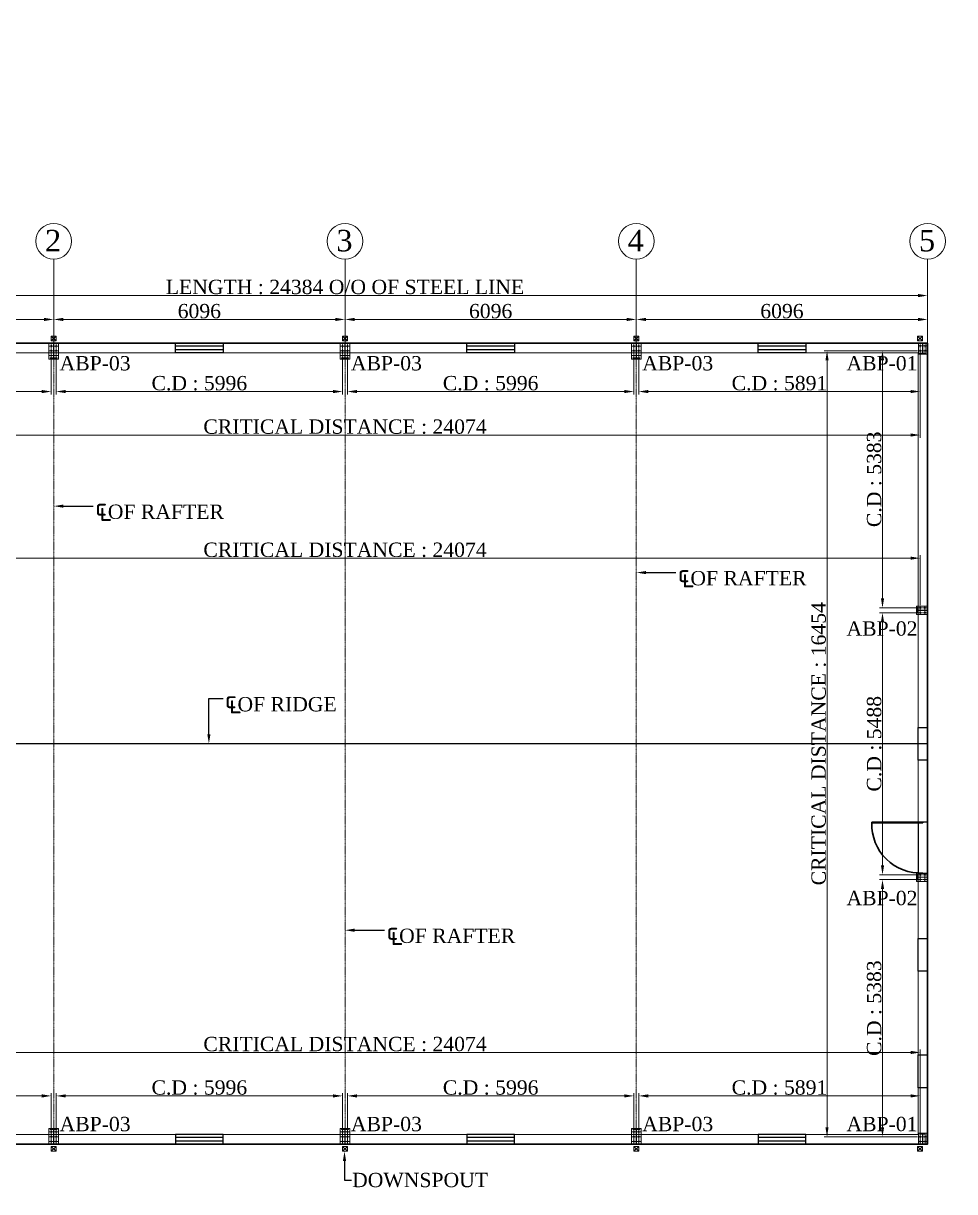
# Model space of a CAD drawing. Header units: millimetres. Extents: x 0 to 2669304, y -3314102 to 0.
# Drawn here: x 2256462 to 2275950, y -3121830 to -3097373 of the extents above; entities that cross this region are included whole.
import ezdxf
from ezdxf import colors
from ezdxf.entities.mleader import LeaderData, LeaderLine
from ezdxf.math import Vec2, Vec3

# ---------------------------------------------------------------- set-up
doc = ezdxf.new("R2010")
doc.units = ezdxf.units.MM
doc.header["$LTSCALE"] = 0.4
doc.header["$MEASUREMENT"] = 0
doc.header["$PDMODE"] = 34
doc.linetypes.add('CENTER', pattern=[2, 1.25, -0.25, 0.25, -0.25])
doc.linetypes.add('DASHED', pattern=[0.75, 0.5, -0.25])
for name, color, linetype, lineweight in [('COLUMN', 92, 'Continuous', 20), ('Dash', 30, 'DASHED', 20), ('Dim1', 147, 'Continuous', 20), ('EAVE GUTTER', 37, 'Continuous', 20), ('Grid', 202, 'CENTER', 18), ('Outer Line', 1, 'Continuous', 30), ('TEXT', 7, 'Continuous', 13), ('Text Small', 7, 'Continuous', 0)]:
    doc.layers.add(name, color=color, linetype=linetype, lineweight=lineweight)
doc.layers.add('RIDGE LINE', color=106, linetype='Continuous')
doc.layers.add('Thin', color=6, linetype='Continuous')
doc.styles.get("Standard").update_dxf_attribs({"font": 'ARIALN.TTF'})
doc.styles.add('style2', font='ARIALN.TTF')
doc.styles.add('TNROMAN', font='times.ttf')
doc.dimstyles.new('H.M.A', dxfattribs={"dimtxt": 37.0005, "dimasz": 20, "dimexe": 8, "dimexo": 10, "dimgap": 5, "dimtad": 3, "dimdec": 0, "dimrnd": 1, "dimzin": 0, "dimdsep": 46, "dimtxsty": 'style2', "dimcen": 0.09, "dimclrd": 152, "dimclre": 152, "dimclrt": 1, "dimadec": 0, "dimazin": 0, "dimtfac": 1, "dimtdec": 0, "dimtix": 1, "dimtmove": 1, "dimatfit": 3, "dimfxl": 0, "dimtolj": 1, "dimtzin": 0, "dimlwd": 5, "dimlwe": 5, "dimarcsym": 0})

# ---------------------------------------------------------------- blocks, each defined once
blk = doc.blocks.new('*D1102')
at = {"layer": 'Defpoints', "color": 0, "linetype": 'ByBlock'}
for p in [(2257097, -3103572), (2251001, -3104072), (2257097, -3104072)]:
    blk.add_point(p, dxfattribs=at)
at = {"layer": 'Dim1', "color": 152, "linetype": 'ByBlock', "lineweight": 5}
for p, q in [((2251001, -3104012), (2251001, -3103512)), ((2257097, -3104012), (2257097, -3103512))]:
    blk.add_line(p, q, dxfattribs=at)
at = {"layer": 'Dim1', "color": 152, "lineweight": 5}
blk.add_line((2251201, -3103572), (2256897, -3103572), dxfattribs=at)
at = {"layer": 'Dim1', "color": 152, "linetype": 'ByBlock'}
for points in [[(2251201, -3103538), (2251201, -3103605), (2251001, -3103572)], [(2256897, -3103538), (2256897, -3103605), (2257097, -3103572)]]:
    blk.add_solid(points, dxfattribs=at)
at = {"layer": 'Dim1', "color": 1, "linetype": 'ByBlock', "insert": (2254049, -3103399), "char_height": 300, "attachment_point": 5, "style": 'TNROMAN'}
blk.add_mtext('\\A1;6096', dxfattribs=at)
blk = doc.blocks.new('*D1103')
at = {"layer": 'Defpoints', "color": 0, "linetype": 'ByBlock'}
for p in [(2263193, -3103572), (2257097, -3104072), (2263193, -3104072)]:
    blk.add_point(p, dxfattribs=at)
at = {"layer": 'Dim1', "color": 152, "linetype": 'ByBlock', "lineweight": 5}
for p, q in [((2257097, -3104012), (2257097, -3103512)), ((2263193, -3104012), (2263193, -3103512))]:
    blk.add_line(p, q, dxfattribs=at)
at = {"layer": 'Dim1', "color": 152, "lineweight": 5}
blk.add_line((2257297, -3103572), (2262993, -3103572), dxfattribs=at)
at = {"layer": 'Dim1', "color": 152, "linetype": 'ByBlock'}
for points in [[(2257297, -3103538), (2257297, -3103605), (2257097, -3103572)], [(2262993, -3103538), (2262993, -3103605), (2263193, -3103572)]]:
    blk.add_solid(points, dxfattribs=at)
at = {"layer": 'Dim1', "color": 1, "linetype": 'ByBlock', "insert": (2260145, -3103399), "char_height": 300, "attachment_point": 5, "style": 'TNROMAN'}
blk.add_mtext('\\A1;6096', dxfattribs=at)
blk = doc.blocks.new('*D1104')
at = {"layer": 'Defpoints', "color": 0, "linetype": 'ByBlock'}
for p in [(2269289, -3103572), (2263193, -3104072), (2269289, -3104072)]:
    blk.add_point(p, dxfattribs=at)
at = {"layer": 'Dim1', "color": 152, "linetype": 'ByBlock', "lineweight": 5}
for p, q in [((2263193, -3104012), (2263193, -3103512)), ((2269289, -3104012), (2269289, -3103512))]:
    blk.add_line(p, q, dxfattribs=at)
at = {"layer": 'Dim1', "color": 152, "lineweight": 5}
blk.add_line((2263393, -3103572), (2269089, -3103572), dxfattribs=at)
at = {"layer": 'Dim1', "color": 152, "linetype": 'ByBlock'}
for points in [[(2263393, -3103538), (2263393, -3103605), (2263193, -3103572)], [(2269089, -3103538), (2269089, -3103605), (2269289, -3103572)]]:
    blk.add_solid(points, dxfattribs=at)
at = {"layer": 'Dim1', "color": 1, "linetype": 'ByBlock', "insert": (2266241, -3103399), "char_height": 300, "attachment_point": 5, "style": 'TNROMAN'}
blk.add_mtext('\\A1;6096', dxfattribs=at)
blk = doc.blocks.new('*D1105')
at = {"layer": 'Defpoints', "color": 0, "linetype": 'ByBlock'}
for p in [(2275385, -3103572), (2269289, -3104072), (2275385, -3104072)]:
    blk.add_point(p, dxfattribs=at)
at = {"layer": 'Dim1', "color": 152, "linetype": 'ByBlock', "lineweight": 5}
for p, q in [((2269289, -3104012), (2269289, -3103512)), ((2275385, -3104012), (2275385, -3103512))]:
    blk.add_line(p, q, dxfattribs=at)
at = {"layer": 'Dim1', "color": 152, "lineweight": 5}
blk.add_line((2269489, -3103572), (2275185, -3103572), dxfattribs=at)
at = {"layer": 'Dim1', "color": 152, "linetype": 'ByBlock'}
for points in [[(2269489, -3103538), (2269489, -3103605), (2269289, -3103572)], [(2275185, -3103538), (2275185, -3103605), (2275385, -3103572)]]:
    blk.add_solid(points, dxfattribs=at)
at = {"layer": 'Dim1', "color": 1, "linetype": 'ByBlock', "insert": (2272337, -3103399), "char_height": 300, "attachment_point": 5, "style": 'TNROMAN'}
blk.add_mtext('\\A1;6096', dxfattribs=at)
blk = doc.blocks.new('*D1084')
at = {"layer": 'Defpoints', "color": 0, "linetype": 'ByBlock'}
for p in [(2275385, -3103072), (2251001, -3103572), (2275385, -3103572)]:
    blk.add_point(p, dxfattribs=at)
at = {"layer": 'Dim1', "color": 152, "linetype": 'ByBlock', "lineweight": 5}
for p, q in [((2251001, -3103512), (2251001, -3103012)), ((2275385, -3103512), (2275385, -3103012))]:
    blk.add_line(p, q, dxfattribs=at)
at = {"layer": 'Dim1', "color": 152, "lineweight": 5}
blk.add_line((2251201, -3103072), (2275185, -3103072), dxfattribs=at)
at = {"layer": 'Dim1', "color": 152, "linetype": 'ByBlock'}
for points in [[(2251201, -3103038), (2251201, -3103105), (2251001, -3103072)], [(2275185, -3103038), (2275185, -3103105), (2275385, -3103072)]]:
    blk.add_solid(points, dxfattribs=at)
at = {"layer": 'Dim1', "color": 1, "linetype": 'ByBlock', "insert": (2263193, -3102894), "char_height": 300, "attachment_point": 5, "style": 'TNROMAN'}
blk.add_mtext('\\A1;LENGTH : 24384 O/O OF STEEL LINE', dxfattribs=at)
blk = doc.blocks.new('A$C2998320C')
at = {"layer": 'EAVE GUTTER', "linetype": 'ByBlock'}
for p, q in [((0, 0), (100, 100)), ((0, 100), (100, 0))]:
    blk.add_line(p, q, dxfattribs=at)
blk.add_lwpolyline([(0, 100), (100, 100), (100, 0), (0, 0)], close=True, dxfattribs=at)
blk = doc.blocks.new('A$C29DF0965')
at = {"layer": 'TEXT'}
h = blk.add_hatch(color=256, dxfattribs=at)
h.dxf.hatch_style = 1
h.paths.add_polyline_path([(5, 16, 1), (27, 16, 1)])
h.paths.add_polyline_path([(23, 16, -1), (9, 16, -1)], flags=16)
for p, q in [((32, 16), (0, 16)), ((16, 0), (16, 32))]:
    blk.add_line(p, q, dxfattribs=at)
for radius in [11, 6.95]:
    blk.add_circle((16, 16), radius, dxfattribs=at)
blk = doc.blocks.new('A$C18D4185A')
at = {"layer": 'COLUMN'}
blk.add_lwpolyline([(205, 89), (205, 150), (210, 150), (210, 25), (205, 25), (205, 85), (5, 85), (5, 25), (0, 25), (0, 150), (5, 150), (5, 89), (205, 89)], dxfattribs=at)
at = {"layer": 'Grid'}
for p, q in [((0, 137), (230, 137)), ((0, 37), (230, 37)), ((55, 175), (55, 0)), ((155, 175), (155, 0))]:
    blk.add_line(p, q, dxfattribs=at)
at = {"layer": 'Text Small'}
blk.add_lwpolyline([(0, 175), (230, 175), (230, 0), (0, 0)], close=True, dxfattribs=at)
at = {"layer": 'Outer Line'}
blk.add_blockref('A$C29DF0965', (39, 122), dxfattribs=at)
at = {"layer": 'Outer Line', "xscale": -1, "rotation": 180}
blk.add_blockref('A$C29DF0965', (39, 53), dxfattribs=at)
at = {"layer": 'Outer Line', "xscale": -1}
blk.add_blockref('A$C29DF0965', (171, 122), dxfattribs=at)
at = {"layer": 'Outer Line', "rotation": 180}
blk.add_blockref('A$C29DF0965', (171, 53), dxfattribs=at)
blk = doc.blocks.new('A$C6E450B4F')
at = {"layer": 'COLUMN'}
blk.add_lwpolyline([(205, 89), (205, 150), (210, 150), (210, 25), (205, 25), (205, 85), (5, 85), (5, 25), (0, 25), (0, 150), (5, 150), (5, 89), (205, 89)], dxfattribs=at)
at = {"layer": 'Grid'}
for p, q in [((0, 137), (230, 137)), ((0, 37), (230, 37)), ((55, 175), (55, 0)), ((155, 175), (155, 0))]:
    blk.add_line(p, q, dxfattribs=at)
at = {"layer": 'Text Small'}
blk.add_lwpolyline([(0, 175), (230, 175), (230, 0), (0, 0)], close=True, dxfattribs=at)
at = {"layer": 'Outer Line'}
blk.add_blockref('A$C29DF0965', (39, 122), dxfattribs=at)
at = {"layer": 'Outer Line', "xscale": -1, "rotation": 180}
blk.add_blockref('A$C29DF0965', (39, 53), dxfattribs=at)
at = {"layer": 'Outer Line', "xscale": -1}
blk.add_blockref('A$C29DF0965', (171, 122), dxfattribs=at)
at = {"layer": 'Outer Line', "rotation": 180}
blk.add_blockref('A$C29DF0965', (171, 53), dxfattribs=at)
blk = doc.blocks.new('A$C7A1E2044')
at = {"layer": 'COLUMN'}
blk.add_lwpolyline([(306, 103), (306, 175), (312, 175), (312, 25), (306, 25), (306, 98), (6, 98), (6, 25), (0, 25), (0, 175), (6, 175), (6, 103), (306, 103)], dxfattribs=at)
at = {"layer": 'Grid'}
for p, q in [((0, 150), (330, 150)), ((0, 50), (330, 50)), ((56, 200), (56, 0)), ((156, 200), (156, 0)), ((256, 200), (256, 0))]:
    blk.add_line(p, q, dxfattribs=at)
at = {"layer": 'Text Small'}
blk.add_lwpolyline([(0, 200), (330, 200), (330, 0), (0, 0)], close=True, dxfattribs=at)
at = {"layer": 'Outer Line'}
blk.add_blockref('A$C29DF0965', (40, 134), dxfattribs=at)
at = {"layer": 'Outer Line', "xscale": -1, "rotation": 180}
blk.add_blockref('A$C29DF0965', (40, 66), dxfattribs=at)
at = {"layer": 'Outer Line', "xscale": -1}
for p in [(172, 134), (272, 134)]:
    blk.add_blockref('A$C29DF0965', p, dxfattribs=at)
at = {"layer": 'Outer Line', "rotation": 180}
for p in [(172, 66), (272, 66)]:
    blk.add_blockref('A$C29DF0965', p, dxfattribs=at)
blk = doc.blocks.new('*D1107')
at = {"layer": 'Defpoints', "color": 0, "linetype": 'ByBlock'}
for p in [(2251156, -3104227), (2257047, -3104328), (2257047, -3105081)]:
    blk.add_point(p, dxfattribs=at)
at = {"layer": 'Dim1', "color": 152, "linetype": 'ByBlock', "lineweight": 5}
for p, q in [((2251156, -3104287), (2251156, -3105141)), ((2257047, -3104388), (2257047, -3105141))]:
    blk.add_line(p, q, dxfattribs=at)
at = {"layer": 'Dim1', "color": 152, "lineweight": 5}
blk.add_line((2251356, -3105081), (2256847, -3105081), dxfattribs=at)
at = {"layer": 'Dim1', "color": 152, "linetype": 'ByBlock'}
for points in [[(2251356, -3105048), (2251356, -3105114), (2251156, -3105081)], [(2256847, -3105048), (2256847, -3105114), (2257047, -3105081)]]:
    blk.add_solid(points, dxfattribs=at)
at = {"layer": 'Dim1', "color": 1, "linetype": 'ByBlock', "insert": (2254102, -3104908), "char_height": 300, "attachment_point": 5, "style": 'TNROMAN'}
blk.add_mtext('\\A1;C.D : 5891', dxfattribs=at)
blk = doc.blocks.new('*D1108')
at = {"layer": 'Defpoints', "color": 0, "linetype": 'ByBlock'}
for p in [(2257147, -3104328), (2263143, -3104328), (2263143, -3105081)]:
    blk.add_point(p, dxfattribs=at)
at = {"layer": 'Dim1', "color": 152, "linetype": 'ByBlock', "lineweight": 5}
for p, q in [((2257147, -3104388), (2257147, -3105141)), ((2263143, -3104388), (2263143, -3105141))]:
    blk.add_line(p, q, dxfattribs=at)
at = {"layer": 'Dim1', "color": 152, "lineweight": 5}
blk.add_line((2257347, -3105081), (2262943, -3105081), dxfattribs=at)
at = {"layer": 'Dim1', "color": 152, "linetype": 'ByBlock'}
for points in [[(2257347, -3105048), (2257347, -3105114), (2257147, -3105081)], [(2262943, -3105048), (2262943, -3105114), (2263143, -3105081)]]:
    blk.add_solid(points, dxfattribs=at)
at = {"layer": 'Dim1', "color": 1, "linetype": 'ByBlock', "insert": (2260145, -3104908), "char_height": 300, "attachment_point": 5, "style": 'TNROMAN'}
blk.add_mtext('\\A1;C.D : 5996', dxfattribs=at)
blk = doc.blocks.new('*D1088')
at = {"layer": 'Defpoints', "color": 0, "linetype": 'ByBlock'}
for p in [(2263243, -3104328), (2269239, -3104328), (2263243, -3105081)]:
    blk.add_point(p, dxfattribs=at)
at = {"layer": 'Dim1', "color": 152, "linetype": 'ByBlock', "lineweight": 5}
for p, q in [((2263243, -3104388), (2263243, -3105141)), ((2269239, -3104388), (2269239, -3105141))]:
    blk.add_line(p, q, dxfattribs=at)
at = {"layer": 'Dim1', "color": 152, "lineweight": 5}
blk.add_line((2269039, -3105081), (2263443, -3105081), dxfattribs=at)
at = {"layer": 'Dim1', "color": 152, "linetype": 'ByBlock'}
for points in [[(2263443, -3105048), (2263443, -3105114), (2263243, -3105081)], [(2269039, -3105048), (2269039, -3105114), (2269239, -3105081)]]:
    blk.add_solid(points, dxfattribs=at)
at = {"layer": 'Dim1', "color": 1, "linetype": 'ByBlock', "insert": (2266241, -3104908), "char_height": 300, "attachment_point": 5, "style": 'TNROMAN'}
blk.add_mtext('\\A1;C.D : 5996', dxfattribs=at)
blk = doc.blocks.new('*D1089')
at = {"layer": 'Defpoints', "color": 0, "linetype": 'ByBlock'}
for p in [(2275230, -3104227), (2269339, -3104328), (2269339, -3105081)]:
    blk.add_point(p, dxfattribs=at)
at = {"layer": 'Dim1', "color": 152, "linetype": 'ByBlock', "lineweight": 5}
for p, q in [((2275230, -3104287), (2275230, -3105141)), ((2269339, -3104388), (2269339, -3105141))]:
    blk.add_line(p, q, dxfattribs=at)
at = {"layer": 'Dim1', "color": 152, "lineweight": 5}
blk.add_line((2275030, -3105081), (2269539, -3105081), dxfattribs=at)
at = {"layer": 'Dim1', "color": 152, "linetype": 'ByBlock'}
for points in [[(2269539, -3105048), (2269539, -3105114), (2269339, -3105081)], [(2275030, -3105048), (2275030, -3105114), (2275230, -3105081)]]:
    blk.add_solid(points, dxfattribs=at)
at = {"layer": 'Dim1', "color": 1, "linetype": 'ByBlock', "insert": (2272285, -3104908), "char_height": 300, "attachment_point": 5, "style": 'TNROMAN'}
blk.add_mtext('\\A1;C.D : 5891', dxfattribs=at)
blk = doc.blocks.new('*D1090')
at = {"layer": 'Defpoints', "color": 0, "linetype": 'ByBlock'}
for p in [(2251156, -3105081), (2275230, -3105081), (2275230, -3105991)]:
    blk.add_point(p, dxfattribs=at)
at = {"layer": 'Dim1', "color": 152, "linetype": 'ByBlock', "lineweight": 5}
for p, q in [((2251156, -3105141), (2251156, -3106051)), ((2275230, -3105141), (2275230, -3106051))]:
    blk.add_line(p, q, dxfattribs=at)
at = {"layer": 'Dim1', "color": 152, "lineweight": 5}
blk.add_line((2251356, -3105991), (2275030, -3105991), dxfattribs=at)
at = {"layer": 'Dim1', "color": 152, "linetype": 'ByBlock'}
for points in [[(2251356, -3105958), (2251356, -3106024), (2251156, -3105991)], [(2275030, -3105958), (2275030, -3106024), (2275230, -3105991)]]:
    blk.add_solid(points, dxfattribs=at)
at = {"layer": 'Dim1', "color": 1, "linetype": 'ByBlock', "insert": (2263193, -3105818), "char_height": 300, "attachment_point": 5, "style": 'TNROMAN'}
blk.add_mtext('\\A1;CRITICAL DISTANCE : 24074', dxfattribs=at)
blk = doc.blocks.new('*D1093')
at = {"layer": 'Defpoints', "color": 0, "linetype": 'ByBlock'}
for p in [(2257047, -3119826), (2251156, -3120681), (2257047, -3120580)]:
    blk.add_point(p, dxfattribs=at)
at = {"layer": 'Dim1', "color": 152, "linetype": 'ByBlock', "lineweight": 5}
for p, q in [((2251156, -3120621), (2251156, -3119766)), ((2257047, -3120520), (2257047, -3119766))]:
    blk.add_line(p, q, dxfattribs=at)
at = {"layer": 'Dim1', "color": 152, "lineweight": 5}
blk.add_line((2251356, -3119826), (2256847, -3119826), dxfattribs=at)
at = {"layer": 'Dim1', "color": 152, "linetype": 'ByBlock'}
for points in [[(2251356, -3119793), (2251356, -3119860), (2251156, -3119826)], [(2256847, -3119793), (2256847, -3119860), (2257047, -3119826)]]:
    blk.add_solid(points, dxfattribs=at)
at = {"layer": 'Dim1', "color": 1, "linetype": 'ByBlock', "insert": (2254102, -3119653), "char_height": 300, "attachment_point": 5, "style": 'TNROMAN'}
blk.add_mtext('\\A1;C.D : 5891', dxfattribs=at)
blk = doc.blocks.new('*D1094')
at = {"layer": 'Defpoints', "color": 0, "linetype": 'ByBlock'}
for p in [(2263143, -3119826), (2257147, -3120580), (2263143, -3120580)]:
    blk.add_point(p, dxfattribs=at)
at = {"layer": 'Dim1', "color": 152, "linetype": 'ByBlock', "lineweight": 5}
for p, q in [((2257147, -3120520), (2257147, -3119766)), ((2263143, -3120520), (2263143, -3119766))]:
    blk.add_line(p, q, dxfattribs=at)
at = {"layer": 'Dim1', "color": 152, "lineweight": 5}
blk.add_line((2257347, -3119826), (2262943, -3119826), dxfattribs=at)
at = {"layer": 'Dim1', "color": 152, "linetype": 'ByBlock'}
for points in [[(2257347, -3119793), (2257347, -3119860), (2257147, -3119826)], [(2262943, -3119793), (2262943, -3119860), (2263143, -3119826)]]:
    blk.add_solid(points, dxfattribs=at)
at = {"layer": 'Dim1', "color": 1, "linetype": 'ByBlock', "insert": (2260145, -3119653), "char_height": 300, "attachment_point": 5, "style": 'TNROMAN'}
blk.add_mtext('\\A1;C.D : 5996', dxfattribs=at)
blk = doc.blocks.new('*D1095')
at = {"layer": 'Defpoints', "color": 0, "linetype": 'ByBlock'}
for p in [(2263243, -3119826), (2263243, -3120580), (2269239, -3120580)]:
    blk.add_point(p, dxfattribs=at)
at = {"layer": 'Dim1', "color": 152, "linetype": 'ByBlock', "lineweight": 5}
for p, q in [((2263243, -3120520), (2263243, -3119766)), ((2269239, -3120520), (2269239, -3119766))]:
    blk.add_line(p, q, dxfattribs=at)
at = {"layer": 'Dim1', "color": 152, "lineweight": 5}
blk.add_line((2269039, -3119826), (2263443, -3119826), dxfattribs=at)
at = {"layer": 'Dim1', "color": 152, "linetype": 'ByBlock'}
for points in [[(2263443, -3119793), (2263443, -3119860), (2263243, -3119826)], [(2269039, -3119793), (2269039, -3119860), (2269239, -3119826)]]:
    blk.add_solid(points, dxfattribs=at)
at = {"layer": 'Dim1', "color": 1, "linetype": 'ByBlock', "insert": (2266241, -3119653), "char_height": 300, "attachment_point": 5, "style": 'TNROMAN'}
blk.add_mtext('\\A1;C.D : 5996', dxfattribs=at)
blk = doc.blocks.new('*D1096')
at = {"layer": 'Defpoints', "color": 0, "linetype": 'ByBlock'}
for p in [(2269339, -3119826), (2269339, -3120580), (2275230, -3120681)]:
    blk.add_point(p, dxfattribs=at)
at = {"layer": 'Dim1', "color": 152, "linetype": 'ByBlock', "lineweight": 5}
for p, q in [((2269339, -3120520), (2269339, -3119766)), ((2275230, -3120621), (2275230, -3119766))]:
    blk.add_line(p, q, dxfattribs=at)
at = {"layer": 'Dim1', "color": 152, "lineweight": 5}
blk.add_line((2275030, -3119826), (2269539, -3119826), dxfattribs=at)
at = {"layer": 'Dim1', "color": 152, "linetype": 'ByBlock'}
for points in [[(2269539, -3119793), (2269539, -3119860), (2269339, -3119826)], [(2275030, -3119793), (2275030, -3119860), (2275230, -3119826)]]:
    blk.add_solid(points, dxfattribs=at)
at = {"layer": 'Dim1', "color": 1, "linetype": 'ByBlock', "insert": (2272285, -3119653), "char_height": 300, "attachment_point": 5, "style": 'TNROMAN'}
blk.add_mtext('\\A1;C.D : 5891', dxfattribs=at)
blk = doc.blocks.new('*D1097')
at = {"layer": 'Defpoints', "color": 0, "linetype": 'ByBlock'}
for p in [(2275230, -3118916), (2251156, -3119826), (2275230, -3119826)]:
    blk.add_point(p, dxfattribs=at)
at = {"layer": 'Dim1', "color": 152, "linetype": 'ByBlock', "lineweight": 5}
for p, q in [((2251156, -3119766), (2251156, -3118856)), ((2275230, -3119766), (2275230, -3118856))]:
    blk.add_line(p, q, dxfattribs=at)
at = {"layer": 'Dim1', "color": 152, "lineweight": 5}
blk.add_line((2251356, -3118916), (2275030, -3118916), dxfattribs=at)
at = {"layer": 'Dim1', "color": 152, "linetype": 'ByBlock'}
for points in [[(2251356, -3118883), (2251356, -3118950), (2251156, -3118916)], [(2275030, -3118883), (2275030, -3118950), (2275230, -3118916)]]:
    blk.add_solid(points, dxfattribs=at)
at = {"layer": 'Dim1', "color": 1, "linetype": 'ByBlock', "insert": (2263193, -3118743), "char_height": 300, "attachment_point": 5, "style": 'TNROMAN'}
blk.add_mtext('\\A1;CRITICAL DISTANCE : 24074', dxfattribs=at)
blk = doc.blocks.new('*D1098')
at = {"layer": 'Defpoints', "color": 0, "linetype": 'ByBlock'}
for p in [(2275230, -3104227), (2274441, -3109610), (2275230, -3109610)]:
    blk.add_point(p, dxfattribs=at)
at = {"layer": 'Dim1', "color": 152, "linetype": 'ByBlock', "lineweight": 5}
for p, q in [((2275170, -3104227), (2274381, -3104227)), ((2275170, -3109610), (2274381, -3109610))]:
    blk.add_line(p, q, dxfattribs=at)
at = {"layer": 'Dim1', "color": 152, "lineweight": 5}
blk.add_line((2274441, -3104427), (2274441, -3109410), dxfattribs=at)
at = {"layer": 'Dim1', "color": 152, "linetype": 'ByBlock'}
for points in [[(2274408, -3104427), (2274475, -3104427), (2274441, -3104227)], [(2274408, -3109410), (2274475, -3109410), (2274441, -3109610)]]:
    blk.add_solid(points, dxfattribs=at)
at = {"layer": 'Dim1', "color": 1, "linetype": 'ByBlock', "insert": (2274268, -3106918), "char_height": 300, "attachment_point": 5, "rotation": 90, "style": 'TNROMAN'}
blk.add_mtext('\\A1;C.D : 5383', dxfattribs=at)
blk = doc.blocks.new('*D1099')
at = {"layer": 'Defpoints', "color": 0, "linetype": 'ByBlock'}
for p in [(2275230, -3109710), (2274441, -3115198), (2275230, -3115198)]:
    blk.add_point(p, dxfattribs=at)
at = {"layer": 'Dim1', "color": 152, "linetype": 'ByBlock', "lineweight": 5}
for p, q in [((2275170, -3109710), (2274381, -3109710)), ((2275170, -3115198), (2274381, -3115198))]:
    blk.add_line(p, q, dxfattribs=at)
at = {"layer": 'Dim1', "color": 152, "lineweight": 5}
blk.add_line((2274441, -3109910), (2274441, -3114998), dxfattribs=at)
at = {"layer": 'Dim1', "color": 152, "linetype": 'ByBlock'}
for points in [[(2274408, -3109910), (2274475, -3109910), (2274441, -3109710)], [(2274408, -3114998), (2274475, -3114998), (2274441, -3115198)]]:
    blk.add_solid(points, dxfattribs=at)
at = {"layer": 'Dim1', "color": 1, "linetype": 'ByBlock', "insert": (2274268, -3112454), "char_height": 300, "attachment_point": 5, "rotation": 90, "style": 'TNROMAN'}
blk.add_mtext('\\A1;C.D : 5488', dxfattribs=at)
blk = doc.blocks.new('*D1100')
at = {"layer": 'Defpoints', "color": 0, "linetype": 'ByBlock'}
for p in [(2274441, -3115298), (2275230, -3115298), (2275230, -3120681)]:
    blk.add_point(p, dxfattribs=at)
at = {"layer": 'Dim1', "color": 152, "linetype": 'ByBlock', "lineweight": 5}
for p, q in [((2275170, -3115298), (2274381, -3115298)), ((2275170, -3120681), (2274381, -3120681))]:
    blk.add_line(p, q, dxfattribs=at)
at = {"layer": 'Dim1', "color": 152, "lineweight": 5}
blk.add_line((2274441, -3120481), (2274441, -3115498), dxfattribs=at)
at = {"layer": 'Dim1', "color": 152, "linetype": 'ByBlock'}
for points in [[(2274408, -3115498), (2274475, -3115498), (2274441, -3115298)], [(2274408, -3120481), (2274475, -3120481), (2274441, -3120681)]]:
    blk.add_solid(points, dxfattribs=at)
at = {"layer": 'Dim1', "color": 1, "linetype": 'ByBlock', "insert": (2274268, -3117989), "char_height": 300, "attachment_point": 5, "rotation": 90, "style": 'TNROMAN'}
blk.add_mtext('\\A1;C.D : 5383', dxfattribs=at)
blk = doc.blocks.new('*D1101')
at = {"layer": 'Defpoints', "color": 0, "linetype": 'ByBlock'}
for p in [(2273280, -3104227), (2274441, -3104227), (2274441, -3120681)]:
    blk.add_point(p, dxfattribs=at)
at = {"layer": 'Dim1', "color": 152, "linetype": 'ByBlock', "lineweight": 5}
for p, q in [((2274381, -3104227), (2273220, -3104227)), ((2274381, -3120681), (2273220, -3120681))]:
    blk.add_line(p, q, dxfattribs=at)
at = {"layer": 'Dim1', "color": 152, "lineweight": 5}
blk.add_line((2273280, -3120481), (2273280, -3104427), dxfattribs=at)
at = {"layer": 'Dim1', "color": 152, "linetype": 'ByBlock'}
for points in [[(2273247, -3104427), (2273313, -3104427), (2273280, -3104227)], [(2273247, -3120481), (2273313, -3120481), (2273280, -3120681)]]:
    blk.add_solid(points, dxfattribs=at)
at = {"layer": 'Dim1', "color": 1, "linetype": 'ByBlock', "insert": (2273107, -3112454), "char_height": 300, "attachment_point": 5, "rotation": 90, "style": 'TNROMAN'}
blk.add_mtext('\\A1;CRITICAL DISTANCE : 16454', dxfattribs=at)
blk = doc.blocks.new('*D1111')
at = {"layer": 'Defpoints', "color": 0, "linetype": 'ByBlock'}
for p in [(2275230, -3108569), (2251156, -3109610), (2275230, -3109610)]:
    blk.add_point(p, dxfattribs=at)
at = {"layer": 'Dim1', "color": 152, "linetype": 'ByBlock', "lineweight": 5}
for p, q in [((2251156, -3109550), (2251156, -3108509)), ((2275230, -3109550), (2275230, -3108509))]:
    blk.add_line(p, q, dxfattribs=at)
at = {"layer": 'Dim1', "color": 152, "lineweight": 5}
blk.add_line((2251356, -3108569), (2275030, -3108569), dxfattribs=at)
at = {"layer": 'Dim1', "color": 152, "linetype": 'ByBlock'}
for points in [[(2251356, -3108536), (2251356, -3108602), (2251156, -3108569)], [(2275030, -3108536), (2275030, -3108602), (2275230, -3108569)]]:
    blk.add_solid(points, dxfattribs=at)
at = {"layer": 'Dim1', "color": 1, "linetype": 'ByBlock', "insert": (2263193, -3108396), "char_height": 300, "attachment_point": 5, "style": 'TNROMAN'}
blk.add_mtext('\\A1;CRITICAL DISTANCE : 24074', dxfattribs=at)

msp = doc.modelspace()

# ---------------------------------------------------------------- linework, layer by layer
at = {"layer": 'Dash', "linetype": 'ByBlock'}
msp.add_lwpolyline([(2251201.2415, -3104271.5608), (2275185.2415, -3104271.5608), (2275185.2415, -3120635.5608), (2251201.2415, -3120635.5608)], close=True, dxfattribs=at)
at = {"layer": 'Grid', "color": 202, "linetype": 'ByBlock'}
for p, q in [((2257097.2415, -3102307.8653), (2257097.2415, -3104071.5608)), ((2257097.2415, -3102307.8653), (2257097.2415, -3104071.5608)), ((2263193.2415, -3102307.8653), (2263193.2415, -3104071.5608)), ((2263193.2415, -3102307.8653), (2263193.2415, -3104071.5608)), ((2269289.2415, -3102307.8653), (2269289.2415, -3104071.5608)), ((2269289.2415, -3102307.8653), (2269289.2415, -3104071.5608)), ((2275385.2415, -3102307.8653), (2275385.2415, -3104071.5608)), ((2275385.2415, -3102307.8653), (2275385.2415, -3104071.5608))]:
    msp.add_line(p, q, dxfattribs=at)
at = {"layer": 'Grid', "color": 202, "ltscale": 5}
for p, q in [((2257097.2415, -3120835.5608), (2257097.2415, -3104071.5608)), ((2263193.2415, -3120835.5608), (2263193.2415, -3104071.5608)), ((2269289.2415, -3120835.5608), (2269289.2415, -3104071.5608))]:
    msp.add_line(p, q, dxfattribs=at)
at = {"layer": 'Grid', "color": 202, "linetype": 'ByBlock'}
for centre in [(2257097.2415, -3101934.0178), (2257097.2415, -3101934.0178), (2263193.2415, -3101934.0178), (2263193.2415, -3101934.0178), (2269289.2415, -3101934.0178), (2269289.2415, -3101934.0178), (2275385.2415, -3101934.0178), (2275385.2415, -3101934.0178)]:
    msp.add_circle(centre, 373.8475, dxfattribs=at)
at = {"layer": 'Outer Line'}
for p, q in [((2275285.2415, -3114093.0608), (2274218.2415, -3114093.0608)), ((2274218.2415, -3114112.0908), (2274218.2415, -3114093.0608)), ((2275285.2415, -3114112.0908), (2274218.2415, -3114112.0908)), ((2275285.2415, -3114112.0908), (2275285.2415, -3114093.0608))]:
    msp.add_line(p, q, dxfattribs=at)
at = {"layer": 'Outer Line', "linetype": 'ByBlock'}
msp.add_lwpolyline([(2251001.2415, -3104071.5608), (2275385.2415, -3104071.5608), (2275385.2415, -3120835.5608), (2251001.2415, -3120835.5608)], close=True, dxfattribs=at)
at = {"layer": 'Outer Line'}
msp.add_arc((2275235.2415, -3114143.7959), 1017.4941, 178.21437571, 272.81666817, dxfattribs=at)
at = {"layer": 'RIDGE LINE', "linetype": 'ByBlock'}
msp.add_line((2275385.2415, -3112453.5608), (2251001.2415, -3112453.5608), dxfattribs=at)
at = {"layer": 'Thin', "linetype": 'ByBlock'}
for p, q in [((2260645.2415, -3104133.2586), (2259645.2415, -3104133.2586)), ((2260645.2415, -3104209.8629), (2259645.2415, -3104209.8629)), ((2266741.2415, -3104133.2586), (2265741.2415, -3104133.2586)), ((2266741.2415, -3104209.8629), (2265741.2415, -3104209.8629)), ((2272837.2415, -3104133.2586), (2271837.2415, -3104133.2586)), ((2272837.2415, -3104209.8629), (2271837.2415, -3104209.8629)), ((2260645.2415, -3120697.2586), (2259645.2415, -3120697.2586)), ((2260645.2415, -3120773.8629), (2259645.2415, -3120773.8629)), ((2266741.2415, -3120697.2586), (2265741.2415, -3120697.2586)), ((2266741.2415, -3120773.8629), (2265741.2415, -3120773.8629)), ((2272837.2415, -3120697.2586), (2271837.2415, -3120697.2586)), ((2272837.2415, -3120773.8629), (2271837.2415, -3120773.8629))]:
    msp.add_line(p, q, dxfattribs=at)
for points in [[(2259645.2415, -3104071.5608), (2260645.2415, -3104071.5608), (2260645.2415, -3104271.5608), (2259645.2415, -3104271.5608)], [(2265741.2415, -3104071.5608), (2266741.2415, -3104071.5608), (2266741.2415, -3104271.5608), (2265741.2415, -3104271.5608)], [(2271837.2415, -3104071.5608), (2272837.2415, -3104071.5608), (2272837.2415, -3104271.5608), (2271837.2415, -3104271.5608)], [(2275385.2415, -3112110.5608), (2275385.2415, -3112796.5608), (2275185.2415, -3112796.5608), (2275185.2415, -3112110.5608)], [(2275185.2415, -3115160.0608), (2275385.2415, -3115160.0608), (2275385.2415, -3114093.0608), (2275185.2415, -3114093.0608)], [(2275385.2415, -3116530.5608), (2275385.2415, -3117216.5608), (2275185.2415, -3117216.5608), (2275185.2415, -3116530.5608)], [(2275385.2415, -3118968.5608), (2275385.2415, -3119654.5608), (2275185.2415, -3119654.5608), (2275185.2415, -3118968.5608)], [(2259645.2415, -3120835.5608), (2260645.2415, -3120835.5608), (2260645.2415, -3120635.5608), (2259645.2415, -3120635.5608)], [(2265741.2415, -3120835.5608), (2266741.2415, -3120835.5608), (2266741.2415, -3120635.5608), (2265741.2415, -3120635.5608)], [(2271837.2415, -3120835.5608), (2272837.2415, -3120835.5608), (2272837.2415, -3120635.5608), (2271837.2415, -3120635.5608)]]:
    msp.add_lwpolyline(points, close=True, dxfattribs=at)

# ---------------------------------------------------------------- block references
at = {"layer": 'Outer Line', "linetype": 'ByBlock'}
for p in [(2257047.2415, -3104021.5621), (2263143.2415, -3104021.5621), (2269239.2415, -3104021.5621), (2275174.637, -3104021.5621)]:
    msp.add_blockref('A$C2998320C', p, dxfattribs=at)
at = {"layer": 'Outer Line'}
for name, p, rotation in [('A$C7A1E2044', (2256997.2413, -3104071.5629), 270), ('A$C7A1E2044', (2263093.2413, -3104071.5629), 270), ('A$C7A1E2044', (2269189.2413, -3104071.5629), 270), ('A$C6E450B4F', (2275385.2407, -3115160.0616), 180), ('A$C18D4185A', (2275367.7406, -3120835.5632), 90.00000000000001)]:
    msp.add_blockref(name, p, dxfattribs=dict(at, rotation=rotation))
at = {"layer": 'Outer Line', "xscale": -1}
for name, p, rotation in [('A$C18D4185A', (2275367.7406, -3104071.5584), 90), ('A$C7A1E2044', (2256997.2413, -3120835.5586), 270), ('A$C7A1E2044', (2263093.2413, -3120835.5586), 270), ('A$C7A1E2044', (2269189.2413, -3120835.5586), 270)]:
    msp.add_blockref(name, p, dxfattribs=dict(at, rotation=rotation))
msp.add_blockref('A$C6E450B4F', (2275385.2407, -3109747.0599), dxfattribs=at)
at = {"layer": 'Outer Line', "linetype": 'ByBlock', "xscale": -1, "rotation": 180}
for p in [(2257047.2415, -3120885.5595), (2263143.2415, -3120885.5595), (2269239.2415, -3120885.5595), (2275174.637, -3120885.5595)]:
    msp.add_blockref('A$C2998320C', p, dxfattribs=at)

# ---------------------------------------------------------------- texts
at = {"layer": 'Thin', "color": 7, "lineweight": 5, "insert": (2257084.7043, -3101695.9606), "char_height": 450, "width": 285.430545, "attachment_point": 2, "style": 'style2'}
msp.add_mtext('{\\fTimes New Roman|b0|i0|c0|p18;2}', dxfattribs=at)
msp.add_mtext('{\\fTimes New Roman|b0|i0|c0|p18;2}', dxfattribs=at)
at = {"layer": 'Thin', "color": 7, "lineweight": 5, "style": 'style2'}
for s, insert, char_height, attachment_point in [('{\\fTimes New Roman|b0|i0|c0|p18;3}', (2263180.7043, -3101695.9606), 450, 2), ('{\\fTimes New Roman|b0|i0|c0|p18;3}', (2263180.7043, -3101695.9606), 450, 2), ('{\\fTimes New Roman|b0|i0|c0|p18;4}', (2269276.7043, -3101695.9606), 450, 2), ('{\\fTimes New Roman|b0|i0|c0|p18;4}', (2269276.7043, -3101695.9606), 450, 2), ('{\\fTimes New Roman|b0|i0|c0|p18;5}', (2275372.7043, -3101695.9606), 450, 2), ('{\\fTimes New Roman|b0|i0|c0|p18;5}', (2275372.7043, -3101695.9606), 450, 2), ('{\\fTimes New Roman|b0|i0|c0|p18;ABP-03}', (2257963.3407, -3104642.5749), 300, 8), ('{\\fTimes New Roman|b0|i0|c0|p18;ABP-03}', (2264059.3407, -3104642.5749), 300, 8), ('{\\fTimes New Roman|b0|i0|c0|p18;ABP-03}', (2270155.3407, -3104642.5749), 300, 8), ('{\\fTimes New Roman|b0|i0|c0|p18;\\H1x;ABP-01}', (2274430.2436, -3104642.5749), 300, 8), ('{\\fTimes New Roman|b0|i0|c0|p18;ABP-02}', (2274430.2436, -3110196.1075), 300, 8), ('{\\fTimes New Roman|b0|i0|c0|p18;ABP-02}', (2274430.2436, -3115533.6246), 300, 2), ('{\\fTimes New Roman|b0|i0|c0|p18;ABP-03}', (2257963.3407, -3120264.5467), 300, 2), ('{\\fTimes New Roman|b0|i0|c0|p18;ABP-03}', (2264059.3407, -3120264.5467), 300, 2), ('{\\fTimes New Roman|b0|i0|c0|p18;ABP-03}', (2270155.3407, -3120264.5467), 300, 2), ('{\\fTimes New Roman|b0|i0|c0|p18;ABP-01}', (2274430.2436, -3120264.5467), 300, 2)]:
    msp.add_mtext(s, dxfattribs=dict(at, insert=insert, char_height=char_height, attachment_point=attachment_point))

# ---------------------------------------------------------------- dimensions: what is measured, and where the dimension line sits
at = {"layer": 'Dim1', "linetype": 'ByBlock'}
for base, p1, p2, text, picture, middle in [((2275385.2415, -3103071.5608), (2251001.2415, -3103571.5608), (2275385.2415, -3103571.5608), 'LENGTH : <> O/O OF STEEL LINE', '*D1084', (2263193.2415, -3102894.4231)), ((2257047.2415, -3105080.8646), (2251156.2415, -3104226.5608), (2257047.2415, -3104327.5608), 'C.D : <>', '*D1107', (2254101.7415, -3104907.5121)), ((2263143.2415, -3105080.8646), (2257147.2415, -3104327.5608), (2263143.2415, -3104327.5608), 'C.D : <>', '*D1108', (2260145.2415, -3104907.5121)), ((2275230.2415, -3105990.927), (2251156.2415, -3105080.8646), (2275230.2415, -3105080.8646), 'CRITICAL DISTANCE : <>', '*D1090', (2263193.2415, -3105817.5745)), ((2275230.2415, -3108568.9227), (2251156.2415, -3109609.5608), (2275230.2415, -3109609.5608), 'CRITICAL DISTANCE : <>', '*D1111', (2263193.2415, -3108395.5701)), ((2275230.2415, -3118916.1945), (2251156.2415, -3119826.2569), (2275230.2415, -3119826.2569), 'CRITICAL DISTANCE : <>', '*D1097', (2263193.2415, -3118742.842)), ((2257047.2415, -3119826.2569), (2251156.2415, -3120680.5608), (2257047.2415, -3120579.5608), 'C.D : <>', '*D1093', (2254101.7415, -3119652.9043)), ((2263143.2415, -3119826.2569), (2257147.2415, -3120579.5608), (2263143.2415, -3120579.5608), 'C.D : <>', '*D1094', (2260145.2415, -3119652.9043))]:
    dim = msp.add_linear_dim(base=base, p1=p1, p2=p2, text=text, dimstyle='H.M.A', override={"dimtxt": 300, "dimasz": 200, "dimexe": 60, "dimexo": 60, "dimgap": 20, "dimtxsty": 'TNROMAN'}, dxfattribs=at)
    dim.commit()
    dim.dimension.update_dxf_attribs({"geometry": picture, "text_midpoint": middle})
for base, p1, p2, picture, middle in [((2257097.2415, -3103571.5608), (2251001.2415, -3104071.5608), (2257097.2415, -3104071.5608), '*D1102', (2254049.2415, -3103398.5326)), ((2263193.2415, -3103571.5608), (2257097.2415, -3104071.5608), (2263193.2415, -3104071.5608), '*D1103', (2260145.2415, -3103398.5326)), ((2269289.2415, -3103571.5608), (2263193.2415, -3104071.5608), (2269289.2415, -3104071.5608), '*D1104', (2266241.2415, -3103398.5326)), ((2275385.2415, -3103571.5608), (2269289.2415, -3104071.5608), (2275385.2415, -3104071.5608), '*D1105', (2272337.2415, -3103398.5326))]:
    dim = msp.add_linear_dim(base=base, p1=p1, p2=p2, dimstyle='H.M.A', override={"dimtxt": 300, "dimasz": 200, "dimexe": 60, "dimexo": 60, "dimgap": 20, "dimtxsty": 'TNROMAN'}, dxfattribs=at)
    dim.commit()
    dim.dimension.update_dxf_attribs({"geometry": picture, "text_midpoint": middle})
for base, p1, p2, angle, text, picture, middle in [((2263243.2415, -3105080.8646), (2269239.2415, -3104327.5608), (2263243.2415, -3104327.5608), 180, 'C.D : <>', '*D1088', (2266241.2415, -3104907.5121)), ((2269339.2415, -3105080.8646), (2275230.2415, -3104226.5608), (2269339.2415, -3104327.5608), 180, 'C.D : <>', '*D1089', (2272284.7415, -3104907.5121)), ((2273279.9709, -3104226.5608), (2274441.1866, -3120680.5608), (2274441.1866, -3104226.5608), 270, 'CRITICAL DISTANCE : <>', '*D1101', (2273106.6184, -3112453.5608)), ((2274441.1866, -3109609.5608), (2275230.2415, -3104226.5608), (2275230.2415, -3109609.5608), 90, 'C.D : <>', '*D1098', (2274267.834, -3106918.0608)), ((2274441.1866, -3115197.5608), (2275230.2415, -3109709.5608), (2275230.2415, -3115197.5608), 90, 'C.D : <>', '*D1099', (2274267.834, -3112453.5608)), ((2274441.1866, -3115297.5608), (2275230.2415, -3120680.5608), (2275230.2415, -3115297.5608), 270, 'C.D : <>', '*D1100', (2274267.834, -3117989.0608)), ((2263243.2415, -3119826.2569), (2269239.2415, -3120579.5608), (2263243.2415, -3120579.5608), 180, 'C.D : <>', '*D1095', (2266241.2415, -3119652.9043)), ((2269339.2415, -3119826.2569), (2275230.2415, -3120680.5608), (2269339.2415, -3120579.5608), 180, 'C.D : <>', '*D1096', (2272284.7415, -3119652.9043))]:
    dim = msp.add_linear_dim(base=base, p1=p1, p2=p2, angle=angle, text=text, dimstyle='H.M.A', override={"dimtxt": 300, "dimasz": 200, "dimexe": 60, "dimexo": 60, "dimgap": 20, "dimtxsty": 'TNROMAN'}, dxfattribs=at)
    dim.commit()
    dim.dimension.update_dxf_attribs({"geometry": picture, "text_midpoint": middle})

# ---------------------------------------------------------------- leaders
at = {"layer": 'Text Small'}
ml = msp.add_multileader_mtext('Standard', dxfattribs=at)
ml.set_content('OPENING     \\P2134mmx 2134mm', color=256)
ml.set_leader_properties(color=235)
ml.build(insert=Vec2(0, 0))
ml.multileader.update_dxf_attribs({"dogleg_length": 144.6835, "arrow_head_size": 90})
ctx = ml.context
ctx.base_point, ctx.char_height, ctx.arrow_head_size, ctx.landing_gap_size, ctx.plane_origin = Vec3(2454691.1281, -3115241.5036), 200, 90, 50, Vec3(2463634.037, -3111925.6113)
ctx.text_align_type = 1
notes = []
notes.append((ctx, [(0, (0, 0, 0), (0, 0), (1, 0), 1, [])]))
ctx.mtext.insert, ctx.mtext.width, ctx.mtext.alignment, ctx.mtext.flow_direction = Vec3(2455711.1144, -3115139.7983), 3559.700472, 2, 5
ml = msp.add_multileader_mtext('Standard', dxfattribs=at)
ml.set_content('PORTAL BEAM-02', color=256)
ml.set_leader_properties(color=235)
ml.build(insert=Vec2(0, 0))
ml.multileader.update_dxf_attribs({"dogleg_length": 90, "arrow_head_size": 30})
ctx = ml.context
ctx.base_point, ctx.char_height, ctx.arrow_head_size, ctx.landing_gap_size, ctx.plane_origin = Vec3(2448702.5428, -3105280.1074), 50, 30, 25, Vec3(2448368.9987, -3102187.3439)
notes.append((ctx, [(0, (0, 0, 0), (0, 0), (1, 0), 1, [])]))
ctx.mtext.insert, ctx.mtext.line_spacing_factor, ctx.mtext.flow_direction = Vec3(2448727.5428, -3105254.681), 0.75, 5
at = {"layer": 'Thin', "color": 7, "lineweight": 5}
ml = msp.add_multileader_mtext('Standard', dxfattribs=at)
ml.set_content('{\\fISOCPEUR|b0|i0|c0|p34;\\H1.4x;℄\\fTimes New Roman|b0|i0|c0|p18;\\H0.71429x;OF RAFTER}', color=7, style='style2')
ml.set_leader_properties(color=215)
ml.build(insert=Vec2(0, 0))
ml.multileader.update_dxf_attribs({"dogleg_length": 150, "arrow_head_size": 200})
ctx = ml.context
ctx.base_point, ctx.char_height, ctx.arrow_head_size, ctx.landing_gap_size, ctx.plane_origin = Vec3(2257923.5878, -3107479.8396), 300, 200, 50, Vec3(2171018.1499, -3114874.4017)
ctx.text_align_type = 1
notes.append((ctx, [(1, (1, 1, 0), (2257773.5878, -3107479.8396), (1, 0), 150, [(0, [(2257097.2415, -3107479.8396)], 0, [])])]))
ctx.mtext.insert, ctx.mtext.alignment, ctx.mtext.flow_direction = Vec3(2259310.2128, -3107326.487), 2, 5
ml = msp.add_multileader_mtext('Standard', dxfattribs=at)
ml.set_content('{\\fISOCPEUR|b0|i0|c0|p34;\\H1.4x;℄\\fTimes New Roman|b0|i0|c0|p18;\\H0.71429x;OF RAFTER}', color=7, style='style2')
ml.set_leader_properties(color=215)
ml.build(insert=Vec2(0, 0))
ml.multileader.update_dxf_attribs({"dogleg_length": 150, "arrow_head_size": 200})
ctx = ml.context
ctx.base_point, ctx.char_height, ctx.arrow_head_size, ctx.landing_gap_size, ctx.plane_origin = Vec3(2270115.5878, -3108870.7296), 300, 200, 50, Vec3(2183210.1499, -3116265.2917)
ctx.text_align_type = 1
notes.append((ctx, [(1, (1, 1, 0), (2269965.5878, -3108870.7296), (1, 0), 150, [(0, [(2269289.2415, -3108870.7296)], 0, [])])]))
ctx.mtext.insert, ctx.mtext.alignment, ctx.mtext.flow_direction = Vec3(2271502.2128, -3108717.3771), 2, 5
ml = msp.add_multileader_mtext('Standard', dxfattribs=at)
ml.set_content('{\\fISOCPEUR|b0|i0|c0|p34;\\H1.4x;℄\\fTimes New Roman|b0|i0|c0|p18;\\H0.71429x;OF RIDGE}', color=7, style='style2')
ml.set_leader_properties(color=215)
ml.build(insert=Vec2(0, 0))
ml.multileader.update_dxf_attribs({"dogleg_length": 150, "arrow_head_size": 200})
ctx = ml.context
ctx.base_point, ctx.char_height, ctx.arrow_head_size, ctx.landing_gap_size, ctx.plane_origin = Vec3(2260640.4924, -3111509.8495), 300, 200, 50, Vec3(2173589.0086, -3118904.4116)
ctx.text_align_type = 1
notes.append((ctx, [(1, (1, 1, 0), (2260344.4465, -3111509.8495), (1, 0), 296.0459, [(0, [(2260344.4465, -3112453.5608)], 0, [])])]))
ctx.mtext.insert, ctx.mtext.alignment, ctx.mtext.flow_direction = Vec3(2261847.5922, -3111356.4969), 2, 5
ml = msp.add_multileader_mtext('Standard', dxfattribs=at)
ml.set_content('{\\fISOCPEUR|b0|i0|c0|p34;\\H1.4x;℄\\fTimes New Roman|b0|i0|c0|p18;\\H0.71429x;OF RAFTER}', color=7, style='style2')
ml.set_leader_properties(color=215)
ml.build(insert=Vec2(0, 0))
ml.multileader.update_dxf_attribs({"dogleg_length": 150, "arrow_head_size": 200})
ctx = ml.context
ctx.base_point, ctx.char_height, ctx.arrow_head_size, ctx.landing_gap_size, ctx.plane_origin = Vec3(2264019.5878, -3116357.735), 300, 200, 50, Vec3(2177114.1499, -3123752.2971)
ctx.text_align_type = 1
notes.append((ctx, [(1, (1, 1, 0), (2263869.5878, -3116357.735), (1, 0), 150, [(0, [(2263193.2415, -3116357.735)], 0, [])])]))
ctx.mtext.insert, ctx.mtext.alignment, ctx.mtext.flow_direction = Vec3(2265406.2128, -3116204.3824), 2, 5
ml = msp.add_multileader_mtext('Standard', dxfattribs=at)
ml.set_content('{\\fTimes New Roman|b0|i0|c0|p18;\\H1x;DOWNSPOUT}', color=7, style='style2')
ml.set_leader_properties(color=215)
ml.build(insert=Vec2(0, 0))
ml.multileader.update_dxf_attribs({"dogleg_length": 150, "arrow_head_size": 200})
ctx = ml.context
ctx.base_point, ctx.char_height, ctx.arrow_head_size, ctx.landing_gap_size, ctx.plane_origin = Vec3(2263332.2452, -3121589.9171), 300, 200, 50, Vec3(2176426.8073, -3128812.558)
ctx.text_align_type = 1
notes.append((ctx, [(1, (1, 1, 0), (2263182.2452, -3121589.9171), (1, 0), 150, [(0, [(2263182.2452, -3120985.5608)], 0, [])])]))
ctx.mtext.insert, ctx.mtext.alignment, ctx.mtext.flow_direction = Vec3(2264763.3916, -3121436.4564), 2, 5
for ctx, leaders in notes:
    for number, flags, end, landing, length, lines in leaders:
        leader = LeaderData()
        leader.index, (leader.has_last_leader_line, leader.has_dogleg_vector, leader.attachment_direction) = number, flags
        leader.last_leader_point, leader.dogleg_vector, leader.dogleg_length = Vec3(end), Vec3(landing), length
        for number, points, colour, breaks in lines:
            line = LeaderLine()
            line.index, line.vertices, line.color, line.breaks = number, Vec3.list(points), colors.encode_raw_color(colour), breaks
            leader.lines.append(line)
        ctx.leaders.append(leader)

doc.saveas('drawing.dxf')
